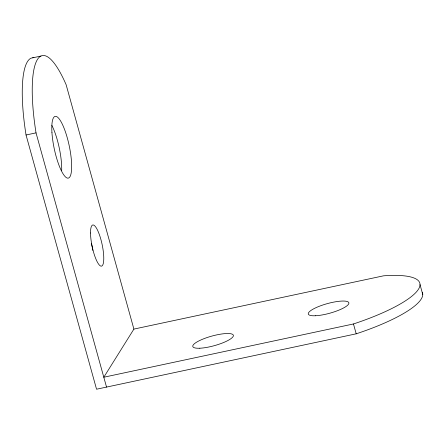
<?xml version="1.0" encoding="UTF-8"?>
<svg xmlns="http://www.w3.org/2000/svg" width="445" height="445" viewBox="0 0 445 445"><rect width="100%" height="100%" fill="white"/><g stroke="black" fill="none" stroke-linecap="round" stroke-linejoin="round"><path stroke-width="0.67" d="M133.9 329.089L103.802 377.232L353.469 323.96A93.661 22.022 -15.5 0 0 418.456 289.233A93.661 22.022 -15.5 0 0 383.573 275.817L133.9 329.089L66.133 84.722A93.661 22.639 78 0 0 37.413 59.508A93.661 22.639 78 0 0 36.028 132.866L106.533 387.089M40.934 56.07L30.95 58.2A93.661 22.639 78 0 0 26.044 134.996L96.548 389.219L356.2 333.817A93.661 22.022 -15.5 0 0 422.361 292.443M26.044 134.996L36.028 132.866M420.019 284.605L422.75 294.462M353.469 323.96L356.2 333.817M91.47 243.715A21.049 5.09 78 0 1 92.866 250.418M32.685 57.689A93.661 22.639 78 0 1 33.915 57.666M51.893 125.434A31.573 7.632 78 0 1 61.677 170.457M51.954 132.705A31.573 7.632 78 0 0 68.202 178.134A31.573 7.632 78 0 0 65.07 130.858A31.573 7.632 78 0 0 51.954 132.705M90.524 233.002A21.049 5.09 78 0 0 100.57 265.999A21.049 5.09 78 0 0 100.386 237.708A21.049 5.09 78 0 0 90.524 233.002M315.327 315.755A21.049 4.951 -15.5 0 0 348.546 304.152A21.049 4.951 -15.5 0 0 321.846 305.331A21.049 4.951 -15.5 0 0 315.327 315.755M199.827 348.224A21.049 4.951 -15.5 0 0 233.047 336.62A21.049 4.951 -15.5 0 0 206.346 337.8A21.049 4.951 -15.5 0 0 199.827 348.224"/></g></svg>
